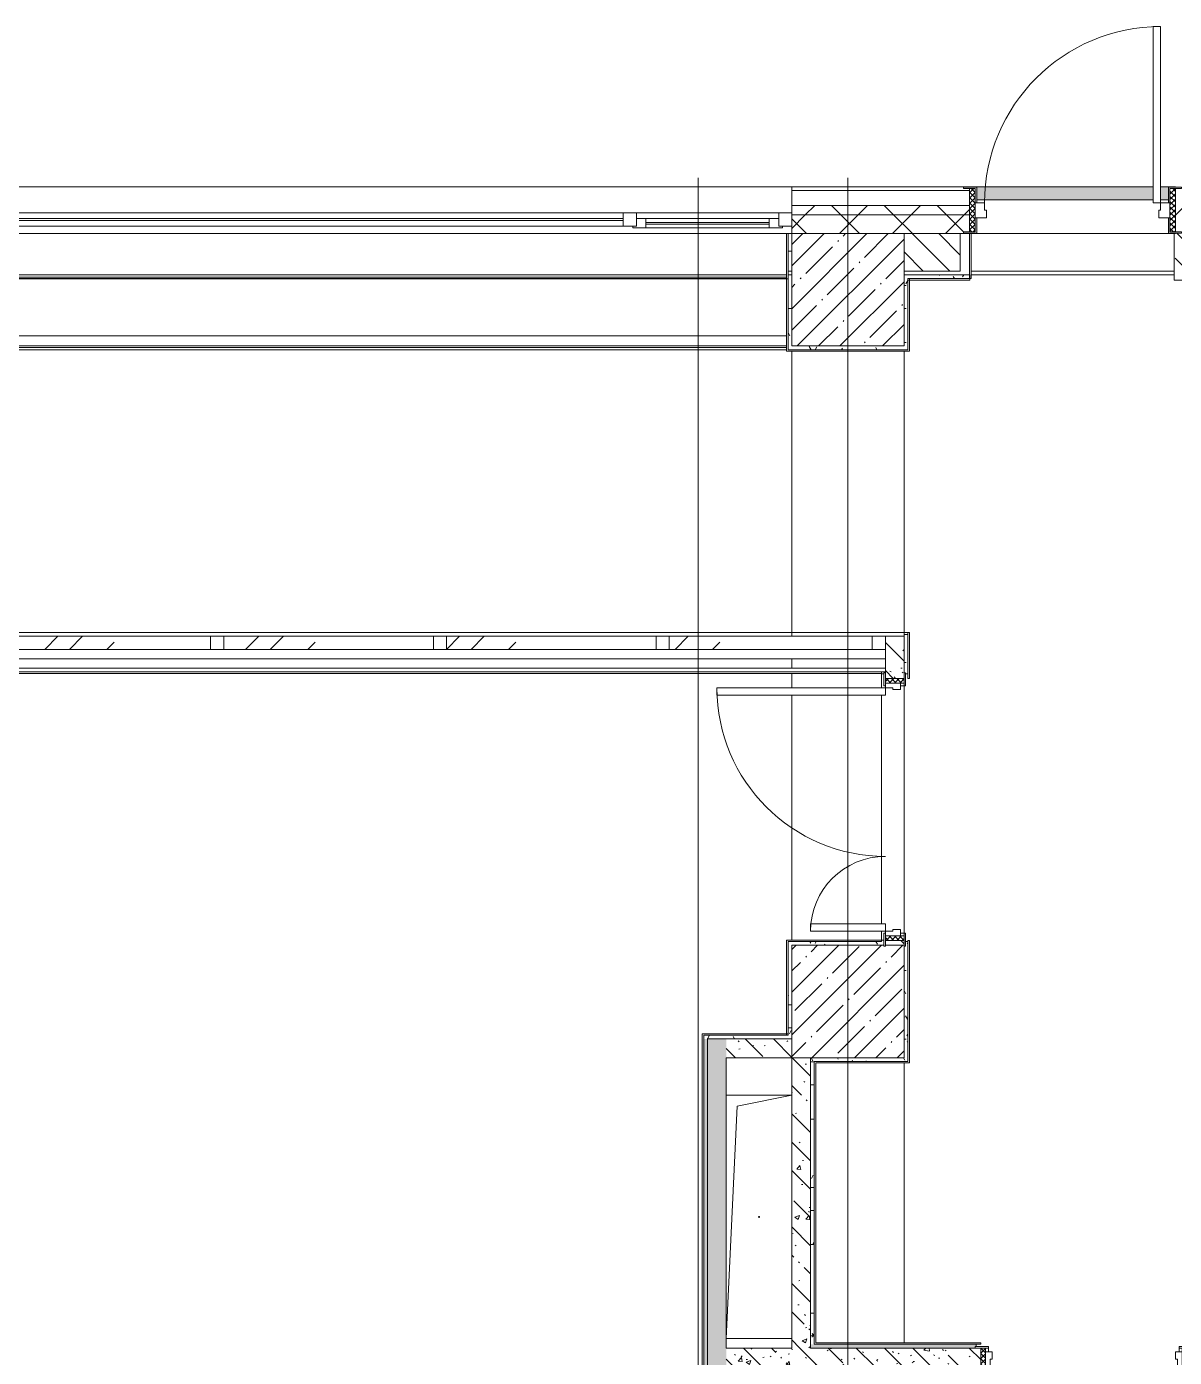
# Model space of a CAD drawing. Header units: millimetres. Extents: x -1113 to 415037, y -3642 to 354837.
# Drawn here: x 62137 to 68269, y 20964 to 28069 of the extents above; entities that cross this region are included whole.
import ezdxf

# ---------------------------------------------------------------- set-up
doc = ezdxf.new("R2010")
doc.units = ezdxf.units.MM
for name, color, linetype, lineweight, true_color in [('A-DOOR-1', 7, 'Continuous', 5, 0xc0c0c0), ('A-DOOR-FRAM-1', 7, 'Continuous', 5, 0xc0c0c0), ('A-WALL-1', 9, 'Continuous', 5, 0x808080), ('A-WALL-FNSH-1', 9, 'Continuous', 5, 0x808080)]:
    doc.layers.add(name, color=color, linetype=linetype, lineweight=lineweight, true_color=true_color)
for name, color, linetype, lineweight in [('A-DOOR-2', 7, 'Continuous', 5), ('A-DOOR-FRAM-2', 7, 'Continuous', 5), ('A-FLOR', 7, 'Continuous', 9), ('A-GENM', 7, 'Continuous', 9), ('A-GLAZ', 7, 'Continuous', 9), ('A-GLAZ-1', 7, 'Continuous', 5), ('A-GLAZ-CURT', 7, 'Continuous', 9), ('A-GLAZ-CURT-1', 7, 'Continuous', 5), ('A-GLAZ-CURT-2', 7, 'Continuous', 20), ('A-GLAZ-CWMG', 7, 'Continuous', 9), ('A-GLAZ-CWMG-1', 7, 'Continuous', 20), ('A-WALL', 7, 'Continuous', 5), ('I-WALL', 7, 'Continuous', 5), ('S-COLS', 7, 'Continuous', 9), ('S-COLS-1', 7, 'Continuous', 5), ('Оси', 7, 'Continuous', 9)]:
    doc.layers.add(name, color=color, linetype=linetype, lineweight=lineweight)
doc.layers.add('A-FLOR-PATT-1', color=7, linetype='Continuous', lineweight=9, true_color=0xeef6ff, transparency=0.5)
pattern_1 = [(45, (64.7, -136.06), (-114.04925, 114.04925), []), (45, (178.75, -136.06), (-114.04925, 114.04925), [201.612, -40.322, 6.706, -33.617])]
pattern_2 = [(135, (64.7, -136.06), (-150.8683, -150.8683), [213.36, -35.56, 7.112, -35.56]), (135, (64.7, 14.71), (-150.8683, -150.8683), []), (50, (64.7, -136.06), (255.05767, -22.3145), [26.67, -293.37]), (355, (64.7, -136.06), (-49.3404, 267.4791), [21.336, -234.696]), (100.451, (85.96, -137.92), (205.7195, 245.1636), [22.666, -249.326]), (46.184, (64.7, -64.94), (379.511, -58.86), [40.005, -440.055]), (96.636, (96.33, -69.85), (332.3634, 346.399), [33.999, -373.989]), (351.184, (64.7, -64.94), (332.3669, 346.3953), [32.004, -352.044]), (21, (100.26, -82.72), (212.2602, -143.1711), [26.67, -293.37]), (326, (100.26, -82.72), (86.5224, 257.8632), [21.336, -234.696]), (71.451, (117.95, -94.65), (298.78395, 114.6901), [22.666, -249.326]), (37.5, (64.7, -136.06), (4.32385, 118.37751), [6.706, -225.146, 6.706, -231.546, -235.585]), (37.5, (64.7, -136.06), (4.32385, 118.37751), [-470.103, 6.706, -228.879]), (7.5, (64.7, -136.06), (93.54758, 140.2533), [6.706, -129.134, 6.706, -219.812, -89.789]), (7.5, (64.7, -136.06), (93.54758, 140.2533), [-362.356, 6.706, -83.083]), (327.5, (-14.6, -136.06), (189.82734, -8.02019), [6.706, -82.194, 6.706, -270.662, -368.046]), (327.5, (-14.6, -136.06), (189.82734, -8.02019), [-366.268, 6.706, -361.34]), (317.5, (-50.16, -136.06), (207.38114, 35.59764), [6.706, -108.864, 6.706, -177.495, -261.366]), (317.5, (-50.16, -136.06), (207.38114, 35.59764), [-299.771, 6.706, -254.66])]
pattern_3 = [(45, (64.7, -136.06), (-141.42136, 141.42136), []), (135, (64.7, -136.06), (-141.42136, -141.42136), [])]
pattern_4 = [(0, (64.7, -136.06), (243.84, 60.96), [20.117, -162.763, 20.117, -162.763, -975.36]), (0, (64.7, -136.06), (243.84, 60.96), [-365.76, 20.117, -345.643, 20.117, -162.763, -426.72]), (0, (64.7, -136.06), (243.84, 60.96), [-914.4, 20.117, -101.803, 20.117, -284.683]), (120, (156.14, -105.58), (-174.71291, 180.691634), [20.117, -162.763, 20.117, -162.763, -975.36]), (120, (156.14, -105.58), (-174.71291, 180.691634), [-365.76, 20.117, -345.643, 20.117, -162.763, -426.72]), (120, (156.14, -105.58), (-174.71291, 180.691634), [-914.4, 20.117, -101.803, 20.117, -284.683]), (240, (186.62, 16.34), (-69.12709, -241.651634), [20.117, -162.763, 20.117, -162.763, -975.36]), (240, (186.62, 16.34), (-69.12709, -241.651634), [-365.76, 20.117, -345.643, 20.117, -162.763, -426.72]), (240, (186.62, 16.34), (-69.12709, -241.651634), [-914.4, 20.117, -101.803, 20.117, -284.683])]

# ---------------------------------------------------------------- blocks, each defined once
blk = doc.blocks.new('Системная панель - Стекло - 70мм-31693610-Объем проектирования 1 этажа')
at = {"layer": 'A-GLAZ-CURT-1'}
h = blk.add_hatch(dxfattribs=at)
h.set_pattern_fill('FP_50', color=256, style=0, pattern_type=2)
h.set_pattern_definition([(225, (66247.5, 24715), (565.685, -565.685), [400, -1200]), (225, (66647.5, 24915), (565.685, -565.685), [1200, -400]), (225, (65847.5, 25115), (565.685, -565.685), [400, -1200])])
h.paths.add_polyline_path([(357.5, 35), (-542.5, 35), (-542.5, -35), (542.5, -35), (542.5, 35), (505, 35)])
at = {"layer": 'A-GLAZ-CURT-2'}
for p, q in [((542.5, 35), (-542.5, 35)), ((-542.5, 35), (-542.5, -35)), ((542.5, -35), (542.5, 35)), ((-542.5, -35), (542.5, -35))]:
    blk.add_line(p, q, dxfattribs=at)
blk = doc.blocks.new('Системная панель - Стекло - 70мм-31693620-Объем проектирования 1 этажа')
at = {"layer": 'A-GLAZ-CURT-1'}
h = blk.add_hatch(dxfattribs=at)
h.set_pattern_fill('FP_77', color=256, style=0, pattern_type=2)
h.set_pattern_definition([(225, (63885, 24715), (565.685, -565.685), [400, -1200]), (225, (64285, 24915), (565.685, -565.685), [1200, -400]), (225, (63485, 25115), (565.685, -565.685), [400, -1200])])
h.paths.add_polyline_path([(-560, 35), (-560, -35), (560, -35), (560, 35)])
at = {"layer": 'A-GLAZ-CURT-2'}
for p, q in [((560, 35), (-560, 35)), ((-560, 35), (-560, -35)), ((560, -35), (560, 35)), ((-560, -35), (560, -35))]:
    blk.add_line(p, q, dxfattribs=at)
blk = doc.blocks.new('Прямоугольный импост - 50 x 70 мм-23766079-Объем проектирования 1 этажа')
at = {"layer": 'A-GLAZ-CWMG-1'}
for p, q in [((-35, 35), (35, 35)), ((-35, -35), (-35, 35)), ((35, 35), (35, -35)), ((35, -35), (-35, -35))]:
    blk.add_line(p, q, dxfattribs=at)
blk = doc.blocks.new('110_Дверь_СКБ_1Ст_Внутренняя1 - Д-11п 1100x2100h_кладовые _все__ коридор _между помещениями блока столовой__ моечные _все_ 2-32102277-Объем проектирования 1 этажа')
at = {"layer": 'A-DOOR-2'}
h = blk.add_hatch(dxfattribs=at)
h.set_pattern_fill('FP_44', color=256, style=0, pattern_type=2)
h.set_pattern_definition([(135, (1751.41, 114.685), (-14.14214, -14.14214), []), (225, (1751.41, 114.685), (14.14214, -14.14214), [])])
h.paths.add_polyline_path([(537.5, -50), (562.5, -50), (562.5, 50), (537.5, 50)])
at = {"layer": 'A-DOOR-FRAM-2'}
h = blk.add_hatch(dxfattribs=at)
h.set_pattern_fill('FP_45', color=256, style=0, pattern_type=2)
h.set_pattern_definition([(45, (-371.384, 114.685), (-14.1421, 14.1421), []), (135, (-371.384, 114.685), (-14.1421, -14.1421), [])])
h.paths.add_polyline_path([(-512.5, -50), (-512.5, 50), (-537.5, 50), (-537.5, -50)])
at = {"layer": 'A-DOOR-1'}
for p, q in [((-487.5, 1050), (-487.5, 50)), ((-447.5, 1050), (-487.5, 1050)), ((-447.5, 50), (-447.5, 1050)), ((-487.5, 50), (-447.5, 50))]:
    blk.add_line(p, q, dxfattribs=at)
blk.add_arc((-487.5, 50), 1000, 360, 90, dxfattribs=at)
at = {"layer": 'A-DOOR-FRAM-1'}
for p, q in [((-497.5, 58), (-567.5, 58)), ((-567.5, 58), (-567.5, 50)), ((-567.5, 50), (-497.5, 50)), ((-512.5, 50), (-537.5, 50)), ((-537.5, 50), (-537.5, -50)), ((-487.5, 50), (-512.5, 50)), ((-512.5, 50), (-512.5, -30)), ((-512.5, -50), (-512.5, 50)), ((-497.5, 50), (-512.5, 50)), ((-512.5, 50), (-512.5, 49)), ((-512.5, 49), (-497.5, 49)), ((-497.5, 50), (-497.5, 58)), ((-497.5, 49), (-497.5, 50)), ((-487.5, 10), (-487.5, 50)), ((-477.5, 10), (-487.5, 10)), ((-477.5, -30), (-477.5, 10)), ((512.5, 10), (502.5, 10)), ((502.5, 10), (502.5, -30)), ((512.5, 50), (512.5, 10)), ((537.5, 50), (512.5, 50)), ((592.5, 58), (522.5, 58)), ((522.5, 58), (522.5, 50)), ((537.5, 50), (522.5, 50)), ((522.5, 50), (522.5, 49)), ((522.5, 50), (592.5, 50)), ((522.5, 49), (537.5, 49)), ((537.5, -30), (537.5, 50)), ((562.5, 50), (537.5, 50)), ((537.5, 50), (537.5, -50)), ((537.5, 49), (537.5, 50)), ((562.5, -50), (562.5, 50)), ((592.5, 50), (592.5, 58)), ((-497.5, -50), (-567.5, -50)), ((-567.5, -50), (-567.5, -58)), ((-567.5, -58), (-497.5, -58)), ((-537.5, -50), (-512.5, -50)), ((-512.5, -30), (-477.5, -30)), ((-497.5, -30), (-512.5, -30)), ((-512.5, -30), (-512.5, -50)), ((-512.5, -50), (-497.5, -50)), ((-497.5, -50), (-497.5, -30)), ((-497.5, -58), (-497.5, -50)), ((502.5, -30), (537.5, -30)), ((537.5, -30), (522.5, -30)), ((522.5, -30), (522.5, -50)), ((522.5, -50), (537.5, -50)), ((592.5, -50), (522.5, -50)), ((522.5, -50), (522.5, -58)), ((522.5, -58), (592.5, -58)), ((537.5, -50), (537.5, -30)), ((537.5, -50), (562.5, -50)), ((592.5, -58), (592.5, -50))]:
    blk.add_line(p, q, dxfattribs=at)
blk = doc.blocks.new('Системная панель - Стекло - 70мм-V80-Объем проектирования 1 этажа')
at = {"layer": 'A-GLAZ-CURT-1'}
h = blk.add_hatch(dxfattribs=at)
h.set_pattern_fill('FP_97', color=256, style=0, pattern_type=2)
h.set_pattern_definition([(225, (65075, 24715), (565.685, -565.685), [400, -1200]), (225, (65475, 24915), (565.685, -565.685), [1200, -400]), (225, (64675, 25115), (565.685, -565.685), [400, -1200])])
h.paths.add_polyline_path([(560, 35), (-560, 35), (-560, -35), (560, -35), (560, 25)])
at = {"layer": 'A-GLAZ-CURT-2'}
for p, q in [((560, 35), (-560, 35)), ((-560, 35), (-560, -35)), ((560, -35), (560, 35)), ((-560, -35), (560, -35))]:
    blk.add_line(p, q, dxfattribs=at)
blk = doc.blocks.new('120_Окно_СКБ_3Ст - 120_Окно_СКБ_3Ст_5100-21641134-Объем проектирования 1 этажа')
at = {"layer": 'A-GLAZ'}
for p, q in [((-2550, -75), (-2550, -5)), ((-2550, -5), (-2480, -5)), ((-2480, -5), (-2480, -75)), ((-1720, -35), (-2480, -35)), ((-2480, -35), (-2480, -75)), ((-2430, -85), (-2430, -35)), ((-1770, -85), (-1770, -35)), ((-1720, -75), (-1720, -5)), ((-1720, -5), (-1650, -5)), ((-1720, -75), (-1720, -35)), ((-1650, -5), (-1650, -75)), ((1650, -75), (1650, -5)), ((1650, -5), (1720, -5)), ((1720, -5), (1720, -75)), ((2480, -35), (1720, -35)), ((1720, -35), (1720, -75)), ((1770, -85), (1770, -35)), ((2430, -85), (2430, -35)), ((2480, -75), (2480, -5)), ((2480, -5), (2550, -5)), ((2480, -75), (2480, -35)), ((2550, -5), (2550, -75)), ((-2480, -75), (-2550, -75)), ((-2480, -75), (-2500, -75)), ((-2500, -75), (-2500, -85)), ((-2500, -85), (-1700, -85)), ((-1700, -85), (-2500, -85)), ((-1650, -75), (-1720, -75)), ((-1700, -75), (-1720, -75)), ((-1700, -85), (-1700, -75)), ((1720, -75), (1650, -75)), ((1720, -75), (1700, -75)), ((1700, -75), (1700, -85)), ((1700, -85), (2500, -85)), ((2500, -85), (1700, -85)), ((2550, -75), (2480, -75)), ((2500, -75), (2480, -75)), ((2500, -85), (2500, -75))]:
    blk.add_line(p, q, dxfattribs=at)
at = {"layer": 'A-GLAZ-1'}
for p, q in [((2550, -5), (-2550, -5)), ((-2430, -55), (-1770, -55)), ((-1770, -65), (-2430, -65)), ((1650, -35), (-1650, -35)), ((1650, -45), (-1650, -45)), ((1770, -55), (2430, -55)), ((2430, -65), (1770, -65)), ((-2550, -75), (-2500, -75)), ((-1700, -75), (1700, -75)), ((2500, -75), (2550, -75))]:
    blk.add_line(p, q, dxfattribs=at)
blk = doc.blocks.new('110_Дверь_СКБ_1Ст_Наружная - ДН-2д_л__ Дверь из подвала ЛК _900 мм в свету_ 3300-22851703-Объем проектирования 1 этажа')
at = {"layer": 'A-DOOR-2'}
h = blk.add_hatch(dxfattribs=at)
h.set_pattern_fill('FP_162', color=256, style=0, pattern_type=2)
h.set_pattern_definition([(135, (1756.41, 199.685), (-14.14214, -14.14214), []), (225, (1756.41, 199.685), (14.14214, -14.14214), [])])
h.paths.add_polyline_path([(569.5, -105), (569.5, 125), (539.5, 125), (539.5, -105), (565.5, -105)])
at = {"layer": 'A-DOOR-FRAM-2'}
h = blk.add_hatch(dxfattribs=at)
h.set_pattern_fill('FP_163', color=256, style=0, pattern_type=2)
h.set_pattern_definition([(45, (-366.384, 199.685), (-14.1421, 14.1421), []), (135, (-366.384, 199.685), (-14.1421, -14.1421), [])])
h.paths.add_polyline_path([(-529.5, -105), (-500.5, -105), (-500.5, 125), (-530.5, 125), (-530.5, -105)])
at = {"layer": 'A-DOOR-1'}
for p, q in [((489.5, 990), (449.5, 990)), ((449.5, 990), (449.5, 50)), ((489.5, 50), (489.5, 990)), ((-492.5, 133), (-562.5, 133)), ((-562.5, 133), (-562.5, 125)), ((-562.5, 125), (-500.5, 125)), ((-500.5, 125), (-500.5, 50)), ((-492.5, 50), (-492.5, 133)), ((601.5, 133), (531.5, 133)), ((531.5, 133), (531.5, 50)), ((539.5, 50), (539.5, 125)), ((539.5, 125), (601.5, 125)), ((601.5, 125), (601.5, 133)), ((-500.5, 50), (-492.5, 50)), ((449.5, 50), (489.5, 50)), ((531.5, 50), (539.5, 50)), ((-492.5, -30), (-500.5, -30)), ((-500.5, -30), (-500.5, -105)), ((-492.5, -113), (-492.5, -30)), ((539.5, -30), (531.5, -30)), ((531.5, -30), (531.5, -113)), ((539.5, -105), (539.5, -30)), ((-562.5, -105), (-562.5, -113)), ((-500.5, -105), (-562.5, -105)), ((-562.5, -113), (-492.5, -113)), ((531.5, -113), (601.5, -113)), ((601.5, -105), (539.5, -105)), ((601.5, -113), (601.5, -105))]:
    blk.add_line(p, q, dxfattribs=at)
blk.add_arc((489.5, 50), 940, 90, 180, dxfattribs=at)
at = {"layer": 'A-DOOR-FRAM-1'}
for p, q in [((-500.5, 125), (-530.5, 125)), ((-530.5, 125), (-530.5, -105)), ((-500.5, -105), (-500.5, 125)), ((569.5, 125), (539.5, 125)), ((539.5, 125), (539.5, -105)), ((569.5, -105), (569.5, 125)), ((-450.5, 50), (-500.5, 50)), ((-500.5, 50), (-500.5, -30)), ((-450.5, 10), (-450.5, 50)), ((-440.5, 10), (-450.5, 10)), ((-440.5, -30), (-440.5, 10)), ((489.5, 10), (479.5, 10)), ((479.5, 10), (479.5, -30)), ((489.5, 50), (489.5, 10)), ((539.5, 50), (489.5, 50)), ((539.5, -30), (539.5, 50)), ((-500.5, -30), (-440.5, -30)), ((479.5, -30), (539.5, -30)), ((-530.5, -105), (-500.5, -105)), ((539.5, -105), (569.5, -105))]:
    blk.add_line(p, q, dxfattribs=at)
blk = doc.blocks.new('110_Дверь_СКБ_2Ст - Д-10а_ СОШ_Дв_1450x2100h_Горячий цех-V178-Объем проектирования 1 этажа')
at = {"layer": 'A-DOOR-2'}
h = blk.add_hatch(dxfattribs=at)
h.set_pattern_fill('FP_56', color=256, style=0, pattern_type=2)
h.set_pattern_definition([(135, (1601.41, 114.685), (-14.14214, -14.14214), []), (225, (1601.41, 114.685), (14.14214, -14.14214), [])])
h.paths.add_polyline_path([(687.5, -50), (712.5, -50), (712.5, 50), (687.5, 50), (687.5, -16.8)])
at = {"layer": 'A-DOOR-FRAM-2'}
h = blk.add_hatch(dxfattribs=at)
h.set_pattern_fill('FP_57', color=256, style=0, pattern_type=2)
h.set_pattern_definition([(45, (-521.384, 114.685), (-14.1421, 14.1421), []), (135, (-521.384, 114.685), (-14.1421, -14.1421), [])])
h.paths.add_polyline_path([(-687.5, 0), (-687.5, -50), (-662.5, -50), (-662.5, 50), (-687.5, 50)])
at = {"layer": 'A-DOOR-1'}
for p, q in [((662.5, 950), (622.5, 950)), ((622.5, 950), (622.5, 50)), ((662.5, 50), (662.5, 950)), ((-637.5, 450), (-637.5, 50)), ((-597.5, 450), (-637.5, 450)), ((-597.5, 50), (-597.5, 450)), ((-637.5, 50), (-597.5, 50)), ((622.5, 50), (662.5, 50))]:
    blk.add_line(p, q, dxfattribs=at)
for centre, radius, start, end in [((662.5, 50), 900, 90, 180), ((-637.5, 50), 400, 0, 90)]:
    blk.add_arc(centre, radius, start, end, dxfattribs=at)
at = {"layer": 'A-DOOR-FRAM-1'}
for p, q in [((-647.5, 58), (-717.5, 58)), ((-717.5, 58), (-717.5, 50)), ((-717.5, 50), (-647.5, 50)), ((-662.5, 50), (-687.5, 50)), ((-687.5, 50), (-687.5, -50)), ((-637.5, 50), (-662.5, 50)), ((-662.5, 50), (-662.5, -30)), ((-662.5, -50), (-662.5, 50)), ((-647.5, 50), (-647.5, 58)), ((-637.5, 10), (-637.5, 50)), ((-627.5, 10), (-637.5, 10)), ((-627.5, -30), (-627.5, 10)), ((662.5, 10), (652.5, 10)), ((652.5, 10), (652.5, -30)), ((662.5, 50), (662.5, 10)), ((687.5, 50), (662.5, 50)), ((742.5, 58), (672.5, 58)), ((672.5, 58), (672.5, 50)), ((672.5, 50), (742.5, 50)), ((687.5, -30), (687.5, 50)), ((712.5, 50), (687.5, 50)), ((687.5, 50), (687.5, -50)), ((712.5, -50), (712.5, 50)), ((742.5, 50), (742.5, 58)), ((-647.5, -50), (-717.5, -50)), ((-717.5, -50), (-717.5, -58)), ((-717.5, -58), (-647.5, -58)), ((-687.5, -50), (-662.5, -50)), ((-662.5, -30), (-627.5, -30)), ((-647.5, -30), (-662.5, -30)), ((-662.5, -30), (-662.5, -50)), ((-662.5, -50), (-647.5, -50)), ((-647.5, -50), (-647.5, -30)), ((-647.5, -58), (-647.5, -50)), ((652.5, -30), (687.5, -30)), ((687.5, -30), (672.5, -30)), ((672.5, -30), (672.5, -50)), ((672.5, -50), (687.5, -50)), ((742.5, -50), (672.5, -50)), ((672.5, -50), (672.5, -58)), ((672.5, -58), (742.5, -58)), ((687.5, -50), (687.5, -30)), ((687.5, -50), (712.5, -50)), ((742.5, -58), (742.5, -50))]:
    blk.add_line(p, q, dxfattribs=at)
blk = doc.blocks.new('Прямоугольный импост - 50 x 70 мм-23766160-Объем проектирования 1 этажа')
at = {"layer": 'A-GLAZ-CWMG-1'}
for p, q in [((0, 35), (-70, 35)), ((-70, 35), (-70, -35)), ((0, -35), (0, 35)), ((-70, -35), (0, -35))]:
    blk.add_line(p, q, dxfattribs=at)
blk = doc.blocks.new('Системная панель - Стекло - 70мм-V195-Объем проектирования 1 этажа')
at = {"layer": 'A-GLAZ-CURT-1'}
h = blk.add_hatch(dxfattribs=at)
h.set_pattern_fill('FP_184', color=256, style=0, pattern_type=2)
h.set_pattern_definition([(225, (62695, 24715), (565.685, -565.685), [400, -1200]), (225, (63095, 24915), (565.685, -565.685), [1200, -400]), (225, (62295, 25115), (565.685, -565.685), [400, -1200])])
h.paths.add_polyline_path([(-560, 35), (-560, -35), (560, -35), (560, 35)])
at = {"layer": 'A-GLAZ-CURT-2'}
for p, q in [((560, 35), (-560, 35)), ((-560, 35), (-560, -35)), ((560, -35), (560, 35)), ((-560, -35), (560, -35))]:
    blk.add_line(p, q, dxfattribs=at)
blk = doc.blocks.new('GM_Отверстие прямоугольное _в плите_ - Отверстие-23880434-Объем проектирования 1 этажа')
at = {"layer": 'A-GENM'}
for p, q in [((-175, 650), (175, 650)), ((175, 650), (-175, 650)), ((-116.7, 591.7), (175, 650)), ((-175, -650), (-116.7, 591.7)), ((175, -650), (-175, -650)), ((-175, -650), (175, -650))]:
    blk.add_line(p, q, dxfattribs=at)
for start, end in [(360, 180), (180, 360)]:
    blk.add_arc((0, 0), 2.5, start, end, dxfattribs=at)
blk = doc.blocks.new('Зашивка приборов отопления10 - Зашивка приборов отопления-33278020-Объем проектирования 1 этажа')
at = {"layer": 'A-WALL'}
for p, q in [((51870, 26880), (51850, 26880)), ((56922, 26880), (51878, 26880)), ((51578, 26555), (56922, 26555)), ((56922, 26555), (51578, 26555)), ((51578, 26480), (56922, 26480))]:
    blk.add_line(p, q, dxfattribs=at)

msp = doc.modelspace()

# ---------------------------------------------------------------- hatches: boundary and pattern name
at = {"layer": 'A-FLOR-PATT-1'}
h = msp.add_hatch(color=256, dxfattribs=at)
h.paths.add_polyline_path([(68236.7, 27143.9), (68236.7, 27211.9), (68194.7, 27211.9), (68194.7, 27143.9)])
h.paths.add_polyline_path([(67823, 27143.9), (68154.7, 27145.2), (68154.7, 27213.9), (67212.7, 27211.9), (67212.7, 27143.9)])
at = {"layer": 'A-WALL'}
h = msp.add_hatch(dxfattribs=at)
h.set_pattern_fill('FP_24', color=256, style=0, pattern_type=2)
h.set_pattern_definition(pattern_3)
h.paths.add_polyline_path([(84814.7, 27063.9), (85034.7, 27063.9), (85034.7, 27113.9), (80414.7, 27113.9), (80414.7, 27063.9), (84813, 27063.9)])
h.paths.add_polyline_path([(77314.7, 27063.9), (77314.7, 27113.9), (76414.7, 27113.9), (76414.7, 27063.9), (77106.8, 27063.9)])
h.paths.add_polyline_path([(74314.7, 27063.9), (74314.7, 27113.9), (72974.7, 27113.9), (72974.7, 27063.9), (74012.2, 27063.9)])
h.paths.add_polyline_path([(68274.7, 27063.9), (70874.7, 27063.9), (70874.7, 27113.9), (68274.7, 27113.9)])
h.paths.add_polyline_path([(66791.5, 27063.9), (67174.7, 27063.9), (67174.7, 27113.9), (66224.7, 27113.9), (66224.7, 27063.9)])
h.paths.add_polyline_path([(60069.7, 27063.9), (61124.7, 27063.9), (61124.7, 27113.9), (60069.7, 27113.9), (60069.7, 27073.9)])
h.paths.add_polyline_path([(57507.7, 27063.9), (57769.7, 27063.9), (57769.7, 27113.9), (56924.7, 27113.9), (56924.7, 27063.9)])
h.paths.add_polyline_path([(54824.7, 27063.9), (54824.7, 27113.9), (53924.7, 27113.9), (53924.7, 27063.9), (54413.1, 27063.9)])
h.paths.add_polyline_path([(50924.7, 27063.9), (51824.7, 27063.9), (51824.7, 27113.9), (50924.7, 27113.9), (50924.7, 27073.9)])
h.paths.add_polyline_path([(47724.7, 27063.9), (48824.7, 27063.9), (48824.7, 27113.9), (47724.7, 27113.9), (47724.7, 27073.9)])
h.paths.add_polyline_path([(43066.2, 27063.9), (44624.7, 27063.9), (44624.7, 27113.9), (42224.7, 27113.9), (42224.7, 27063.9), (42844.7, 27063.9)])
h = msp.add_hatch(dxfattribs=at)
h.set_pattern_fill('FP_24', color=256, style=0, pattern_type=2)
h.set_pattern_definition(pattern_3)
h.paths.add_polyline_path([(73604.7, 26963.9), (74314.7, 26963.9), (74314.7, 27063.9), (72974.7, 27063.9), (72974.7, 26963.9), (72980.6, 26963.9)])
h.paths.add_polyline_path([(42844.7, 26963.9), (44624.7, 26963.9), (44624.7, 27063.9), (42224.7, 27063.9), (42224.7, 26963.9), (42824.7, 26963.9)])
h.paths.add_polyline_path([(84327.5, 26963.9), (85034.7, 26963.9), (85034.7, 27063.9), (80414.7, 27063.9), (80414.7, 26963.9), (84164.7, 26963.9)])
h.paths.add_polyline_path([(47724.7, 26963.9), (48824.7, 26963.9), (48824.7, 27063.9), (47724.7, 27063.9), (47724.7, 27003.6)])
h.paths.add_polyline_path([(50924.7, 26963.9), (51824.7, 26963.9), (51824.7, 27063.9), (50924.7, 27063.9), (50924.7, 27003.9)])
h.paths.add_polyline_path([(53924.7, 26963.9), (54824.7, 26963.9), (54824.7, 27063.9), (53924.7, 27063.9), (53924.7, 27003.9)])
h.paths.add_polyline_path([(57414.7, 26963.9), (57769.7, 26963.9), (57769.7, 27063.9), (56924.7, 27063.9), (56924.7, 26963.9)])
h.paths.add_polyline_path([(77106.8, 26963.9), (77314.7, 26963.9), (77314.7, 27063.9), (76414.7, 27063.9), (76414.7, 26963.9), (76814.7, 26963.9)])
h.paths.add_polyline_path([(60069.7, 26963.9), (61124.7, 26963.9), (61124.7, 27063.9), (60069.7, 27063.9), (60069.7, 27003.9)])
h.paths.add_polyline_path([(67124.7, 26963.9), (67142.7, 26965.9), (67142.7, 26973.9), (67174.7, 26973.9), (67174.7, 27063.9), (66224.7, 27063.9), (66224.7, 26963.9), (66824.7, 26963.9)])
h.paths.add_polyline_path([(70374.7, 26963.9), (70874.7, 26963.9), (70874.7, 27063.9), (68274.7, 27063.9), (68274.7, 26973.9), (68306.7, 26973.9), (68306.7, 26965.9), (70041.4, 26963.9)])
h = msp.add_hatch(dxfattribs=at)
h.set_pattern_fill('FP_2', color=256, style=0, pattern_type=2)
h.set_pattern_definition([(135, (64.7, -136.06), (-70.71068, -70.71068), [])])
h.paths.add_polyline_path([(42824.7, 26763.9), (44624.7, 26763.9), (44624.7, 26963.9), (42824.7, 26963.9), (42824.7, 26886.2)])
h.paths.add_polyline_path([(56924.7, 26763.9), (57769.7, 26763.9), (57769.7, 26963.9), (56924.7, 26963.9), (56924.7, 26886.2)])
h.paths.add_polyline_path([(80714.7, 26763.9), (80714.7, 26963.9), (80414.7, 26963.9), (80414.7, 26763.9)])
h.paths.add_polyline_path([(54224.7, 26763.9), (54224.7, 26963.9), (53924.7, 26963.9), (53924.7, 26763.9)])
h.paths.add_polyline_path([(76814.7, 26763.9), (76814.7, 26963.9), (76414.7, 26963.9), (76414.7, 26763.9), (76591, 26763.9)])
h.paths.add_polyline_path([(60069.7, 26763.9), (60224.7, 26763.9), (60224.7, 26963.9), (60069.7, 26963.9), (60069.7, 26800.4)])
h.paths.add_polyline_path([(60824.7, 26763.9), (61124.7, 26763.9), (61124.7, 26963.9), (60824.7, 26963.9), (60824.7, 26817.8)])
h.paths.add_polyline_path([(74314.7, 26763.9), (74314.7, 26963.9), (74104.7, 26963.9), (74104.7, 26763.9)])
h.paths.add_polyline_path([(47724.7, 26763.9), (48224.7, 26763.9), (48223.9, 26963.9), (47724.7, 26963.9), (47724.7, 26886.2)])
h.paths.add_polyline_path([(51464.7, 26763.9), (51824.7, 26763.9), (51824.7, 26963.9), (50924.7, 26963.9), (50924.7, 26763.9), (51406.5, 26763.9)])
h.paths.add_polyline_path([(73604.7, 26763.9), (73604.7, 26963.9), (72974.7, 26963.9), (72974.7, 26763.9), (73496.4, 26763.9)])
h.paths.add_polyline_path([(66848.7, 26763.9), (67124.7, 26763.9), (67124.7, 26963.9), (66824.7, 26963.9), (66824.7, 26763.9)])
h.paths.add_polyline_path([(70374.7, 26763.9), (70374.7, 26963.9), (68274.7, 26963.9), (68270.7, 26763.9), (69886.1, 26763.9)])
at = {"layer": 'I-WALL'}
h = msp.add_hatch(dxfattribs=at)
h.set_pattern_fill('FP_191', color=256, style=0, pattern_type=2)
h.set_pattern_definition(pattern_4)
h.paths.add_polyline_path([(66204.7, 26763.9), (66224.7, 26763.9), (66224.7, 26963.9), (66204.7, 26963.9), (66204.7, 26941.6)])
h = msp.add_hatch(dxfattribs=at)
h.set_pattern_fill('FP_191', color=256, style=0, pattern_type=2)
h.set_pattern_definition(pattern_4)
h.paths.add_polyline_path([(60852.7, 26723.9), (61124.7, 26723.9), (61124.7, 26743.9), (60844.7, 26743.9), (60844.7, 26723.9)])
h.paths.add_polyline_path([(66204.7, 26723.9), (66224.7, 26723.9), (66224.7, 26743.9), (66204.7, 26743.9), (66204.7, 26730.9)])
h = msp.add_hatch(dxfattribs=at)
h.set_pattern_fill('FP_191', color=256, style=0, pattern_type=2)
h.set_pattern_definition(pattern_4)
h.paths.add_polyline_path([(66204.7, 26343.9), (66224.7, 26343.9), (66224.7, 26723.9), (66204.7, 26722.9), (66204.7, 26356.2)])
h = msp.add_hatch(dxfattribs=at)
h.set_pattern_fill('FP_191', color=256, style=0, pattern_type=2)
h.set_pattern_definition(pattern_4)
h.paths.add_polyline_path([(66844.7, 26363.9), (66844.7, 26743.9), (66824.7, 26743.9), (66824.7, 26363.9)])
h = msp.add_hatch(dxfattribs=at)
h.set_pattern_fill('FP_191', color=256, style=0, pattern_type=2)
h.set_pattern_definition(pattern_4)
h.paths.add_polyline_path([(67174.7, 26723.9), (67174.2, 26743.9), (66844.7, 26743.9), (66845.2, 26723.9), (67173.7, 26723.9)])
h.paths.add_polyline_path([(68354.7, 26723.9), (68374.7, 26723.9), (68374.7, 26743.9), (68274.7, 26743.9), (68275.4, 26723.9), (68350.7, 26723.9)])
h = msp.add_hatch(dxfattribs=at)
h.set_pattern_fill('FP_191', color=256, style=0, pattern_type=2)
h.set_pattern_definition(pattern_4)
h.paths.add_polyline_path([(66824.7, 26343.9), (66844.7, 26343.9), (66844.7, 26363.9), (66224.7, 26363.9), (66224.7, 26343.9), (66228.5, 26343.9)])
h = msp.add_hatch(dxfattribs=at)
h.set_pattern_fill('FP_41', color=256, style=0, pattern_type=2)
h.set_pattern_definition(pattern_2)
h.paths.add_polyline_path([(66824.7, 23163.9), (66824.7, 23188.9), (66724.7, 23187.9), (66724.7, 23163.9), (66791.5, 23163.9)])
h.paths.add_polyline_path([(66724.7, 24588.9), (66824.7, 24588.9), (66824.2, 24813.9), (66724.7, 24813.9), (66724.7, 24613.9)])
h = msp.add_hatch(dxfattribs=at)
h.set_pattern_fill('FP_191', color=256, style=0, pattern_type=2)
h.set_pattern_definition(pattern_4)
h.paths.add_polyline_path([(66844.7, 22563.9), (66844.7, 23183.9), (66832.7, 23183.9), (66832.7, 23158.9), (66824.7, 23158.9), (66824.7, 22563.9), (66832.7, 22563.9)])
h.paths.add_polyline_path([(66832.7, 24613.9), (66844.7, 24613.9), (66844.7, 24823.9), (66824.7, 24823.9), (66824.7, 24618.9), (66832.7, 24618.9)])
h = msp.add_hatch(dxfattribs=at)
h.set_pattern_fill('FP_191', color=256, style=0, pattern_type=2)
h.set_pattern_definition(pattern_4)
h.paths.add_polyline_path([(66704.7, 23163.9), (66704.7, 23183.9), (66204.7, 23183.9), (66204.7, 23163.9), (66224.7, 23163.9)])
h = msp.add_hatch(dxfattribs=at)
h.set_pattern_fill('FP_191', color=256, style=0, pattern_type=2)
h.set_pattern_definition(pattern_4)
h.paths.add_polyline_path([(66204.7, 22663.9), (66224.7, 22663.9), (66224.7, 23163.9), (66204.7, 23163.1), (66204.7, 22683.9)])
h = msp.add_hatch(dxfattribs=at)
h.set_pattern_fill('FP_191', color=256, style=0, pattern_type=2)
h.set_pattern_definition(pattern_4)
h.paths.add_polyline_path([(65774.7, 22663.9), (66204.7, 22663.9), (66204.7, 22683.9), (65754.7, 22683.9), (65754.7, 22663.9), (65759.9, 22663.9)])
h = msp.add_hatch(dxfattribs=at)
h.set_pattern_fill('FP_191', color=256, style=0, pattern_type=2)
h.set_pattern_definition(pattern_4)
h.paths.add_polyline_path([(65774.7, 15393.9), (65774.7, 15533.9), (65754.7, 15533.9), (65754.7, 15393.9), (65759.9, 15393.9)])
h.paths.add_polyline_path([(65774.7, 16393.9), (65774.7, 22663.9), (65754.7, 22663.9), (65754.7, 16393.9), (65759.9, 16393.9)])
h = msp.add_hatch(dxfattribs=at)
h.set_pattern_fill('FP_41', color=256, style=0, pattern_type=2)
h.set_pattern_definition(pattern_2)
h.paths.add_polyline_path([(65774.7, 15413.9), (65874.7, 15413.9), (65874.7, 15613.9), (65774.7, 15613.9), (65774.7, 15513.9)])
h.paths.add_polyline_path([(65774.7, 16313.9), (65874.7, 16313.9), (65874.7, 22663.9), (65774.7, 22663.9), (65774.7, 16393.9)])
h = msp.add_hatch(dxfattribs=at)
h.set_pattern_fill('FP_41', color=256, style=0, pattern_type=2)
h.set_pattern_definition(pattern_2)
h.paths.add_polyline_path([(66224.7, 22563.9), (66224.7, 22663.9), (65874.7, 22663.9), (65874.7, 22563.9)])
h = msp.add_hatch(dxfattribs=at)
h.set_pattern_fill('FP_41', color=256, style=0, pattern_type=2)
h.set_pattern_definition(pattern_2)
h.paths.add_polyline_path([(66324.7, 21013.9), (66324.7, 22563.9), (66224.7, 22563.9), (66224.7, 21013.9)])
h = msp.add_hatch(dxfattribs=at)
h.set_pattern_fill('FP_191', color=256, style=0, pattern_type=2)
h.set_pattern_definition(pattern_4)
h.paths.add_polyline_path([(66324.7, 21033.9), (66344.7, 21033.9), (66344.7, 22563.9), (66324.7, 22563.9), (66324.7, 21056.3)])
h = msp.add_hatch(dxfattribs=at)
h.set_pattern_fill('FP_191', color=256, style=0, pattern_type=2)
h.set_pattern_definition(pattern_4)
h.paths.add_polyline_path([(66828, 22543.9), (66844.7, 22543.9), (66844.7, 22563.9), (66344.7, 22563.9), (66344.7, 22543.9), (66824.7, 22543.9)])
h = msp.add_hatch(dxfattribs=at)
h.set_pattern_fill('FP_191', color=256, style=0, pattern_type=2)
h.set_pattern_definition(pattern_4)
h.paths.add_polyline_path([(78644.5, 21013.9), (78744.5, 21013.9), (78744.5, 21033.9), (78444.5, 21033.9), (78444.5, 21021.9), (78474.5, 21021.9), (78474.5, 21013.9), (78624.5, 21013.9)])
h.paths.add_polyline_path([(76333.1, 21013.9), (77314.5, 21013.9), (77314.5, 21021.9), (77344.5, 21021.9), (77344.5, 21033.9), (76234.5, 21033.9), (76234.5, 21021.9), (76239.5, 21021.9), (76239.5, 21013.9)])
h.paths.add_polyline_path([(71949.1, 21013.9), (74779.5, 21013.9), (74779.5, 21021.9), (74784.5, 21021.9), (74784.5, 21033.9), (70274.7, 21033.9), (70274.7, 21021.9), (70279.7, 21021.9), (70279.7, 21013.9), (71633.6, 21013.9)])
h.paths.add_polyline_path([(68499.7, 21013.9), (69119.7, 21013.9), (69119.7, 21021.9), (69124.7, 21021.9), (69124.7, 21033.9), (68359.7, 21033.9), (68359.7, 21021.9), (68364.7, 21021.9), (68364.7, 21013.9), (68479.7, 21013.9)])
h.paths.add_polyline_path([(67025.6, 21013.9), (67204.7, 21014.1), (67204.7, 21021.9), (67209.7, 21021.9), (67209.7, 21033.9), (66324.7, 21033.9), (66324.7, 21013.9), (66844.7, 21013.9)])
h = msp.add_hatch(dxfattribs=at)
h.set_pattern_fill('FP_41', color=256, style=0, pattern_type=2)
h.set_pattern_definition(pattern_2)
h.paths.add_polyline_path([(66844.7, 20913.9), (67234.7, 20913.9), (67234.7, 21013.9), (65874.7, 21013.9), (65874.7, 20913.9), (66824.7, 20913.9)])
at = {"layer": 'S-COLS-1'}
h = msp.add_hatch(dxfattribs=at)
h.set_pattern_fill('FP_1', color=256, style=0, pattern_type=2)
h.set_pattern_definition(pattern_1)
h.paths.add_polyline_path([(66824.7, 26363.9), (66824.7, 26963.9), (66224.7, 26963.9), (66224.7, 26363.9), (66791.5, 26363.9)])
h = msp.add_hatch(dxfattribs=at)
h.set_pattern_fill('FP_1', color=256, style=0, pattern_type=2)
h.set_pattern_definition(pattern_1)
h.paths.add_polyline_path([(66824.7, 22563.9), (66824.7, 23163.9), (66724.7, 23163.9), (66724.7, 23158.9), (66716.7, 23158.9), (66716.7, 23163.9), (66224.7, 23163.9), (66224.7, 22563.9), (66791.5, 22563.9)])

# ---------------------------------------------------------------- linework, layer by layer
at = {"layer": 'A-FLOR'}
for p, q in [((67175.7, 27213.9), (68154.7, 27213.9)), ((68194.7, 27213.9), (68274.7, 27213.9)), ((67182.7, 26763.9), (68266.7, 26763.9)), ((66224.7, 24813.9), (66224.7, 26336.2)), ((66824.7, 26335.9), (66824.7, 24823.9)), ((66844.7, 24833.9), (58194.7, 24833.9)), ((66224.7, 24643.9), (66224.7, 24693.9)), ((66224.7, 24538.9), (66224.7, 24615.9)), ((66704.7, 24538.9), (66704.7, 24613.9)), ((66704.7, 24613.9), (66716.7, 24613.9)), ((66832.7, 24613.9), (66844.7, 24613.9)), ((66824.7, 24548.9), (66824.7, 23228.9)), ((66224.7, 23191.9), (66224.7, 24498.9)), ((66704.7, 23278.9), (66704.7, 24498.9)), ((66704.7, 23191.9), (66704.7, 23238.9)), ((66824.7, 22535.9), (66824.7, 21041.9)), ((67209.7, 21021.9), (67209.7, 21033.9))]:
    msp.add_line(p, q, dxfattribs=at)
at = {"layer": 'A-WALL'}
for p, q in [((61124.7, 27213.9), (66224.7, 27213.9)), ((67174.7, 27193.9), (66224.7, 27193.9)), ((67212.7, 27143.9), (68154.7, 27143.9)), ((68194.7, 27143.9), (68236.7, 27143.9)), ((67174.7, 27113.9), (66224.7, 27113.9)), ((67174.7, 27063.9), (66224.7, 27063.9)), ((66196.7, 26963.9), (61152.7, 26963.9)), ((67124.7, 26963.9), (66824.7, 26963.9)), ((66824.7, 26963.9), (66824.7, 26763.9)), ((68266.7, 26963.9), (67182.7, 26963.9)), ((66204.7, 26343.9), (66204.7, 26722.9)), ((66844.7, 26723.9), (66852.7, 26723.9)), ((66844.7, 26723.9), (66844.7, 26363.9)), ((66704.7, 24613.9), (66704.7, 24623.9)), ((66204.7, 22683.9), (66204.7, 23163.9)), ((66704.7, 23183.9), (66704.7, 23191.9)), ((66724.7, 23163.9), (66824.7, 23163.9)), ((66196.7, 22683.9), (66204.7, 22683.9)), ((66344.7, 22543.9), (66344.7, 21033.9)), ((66844.7, 22543.9), (66344.7, 22543.9)), ((67209.7, 21033.9), (66344.7, 21033.9))]:
    msp.add_line(p, q, dxfattribs=at)
at = {"layer": 'A-WALL-1'}
for p, q in [((66224.7, 27193.9), (66224.7, 26763.9)), ((66204.7, 26963.9), (67174.7, 26963.9)), ((67124.7, 26763.9), (67124.7, 26963.9)), ((66204.7, 26763.9), (66224.7, 26763.9)), ((66224.7, 26743.9), (66204.7, 26743.9)), ((66224.7, 26363.9), (66224.7, 26743.9)), ((66824.7, 26763.9), (67124.7, 26763.9)), ((66824.7, 26743.9), (66824.7, 26363.9)), ((67175.7, 26743.9), (66824.7, 26743.9)), ((67175.7, 26723.9), (67175.7, 26743.9)), ((66824.7, 26363.9), (66224.7, 26363.9)), ((66204.7, 26343.9), (66844.7, 26343.9)), ((66824.7, 24813.9), (66724.7, 24813.9)), ((66724.7, 24618.9), (66724.7, 24813.9)), ((66844.7, 24823.9), (66824.7, 24823.9)), ((66824.7, 24823.9), (66824.7, 24618.9)), ((66724.7, 24623.9), (66704.7, 24623.9)), ((66704.7, 23183.9), (66204.7, 23183.9)), ((66224.7, 23163.9), (66224.7, 21013.9)), ((66224.7, 23163.9), (66716.7, 23163.9)), ((66716.7, 23191.9), (66704.7, 23191.9)), ((66844.7, 23183.9), (66832.7, 23183.9)), ((66824.7, 23158.9), (66824.7, 22563.9)), ((65754.7, 22683.9), (65754.7, 16393.9)), ((65774.7, 22663.9), (65774.7, 16393.9)), ((66224.7, 22663.9), (65774.7, 22663.9)), ((65874.7, 21013.9), (65874.7, 22563.9)), ((66824.7, 22563.9), (65874.7, 22563.9)), ((66324.7, 21013.9), (66324.7, 22563.9)), ((66224.7, 21013.9), (65874.7, 21013.9)), ((67204.7, 21013.9), (66324.7, 21013.9))]:
    msp.add_line(p, q, dxfattribs=at)
at = {"layer": 'A-WALL-FNSH-1'}
for p, q in [((67174.7, 27213.9), (66224.7, 27213.9)), ((66224.7, 27213.9), (66224.7, 27193.9)), ((66196.7, 26963.9), (66196.7, 26335.9)), ((66204.7, 26963.9), (66196.7, 26963.9)), ((66204.7, 26722.9), (66204.7, 26963.9)), ((67174.7, 26963.9), (67174.7, 26723.9)), ((67182.7, 26963.9), (67174.7, 26963.9)), ((67182.7, 26723.9), (67182.7, 26963.9)), ((68266.7, 26963.9), (68266.7, 26715.9)), ((68274.7, 26963.9), (68266.7, 26963.9)), ((66204.7, 26722.9), (66196.7, 26722.9)), ((66844.7, 26715.9), (67175.7, 26715.9)), ((66852.7, 26335.9), (66852.7, 26723.9)), ((67174.7, 26723.9), (66852.7, 26723.9)), ((67175.7, 26715.9), (67175.7, 26723.9)), ((67175.7, 26723.9), (67182.7, 26723.9)), ((68266.7, 26715.9), (68346.7, 26715.9)), ((66844.7, 26363.9), (66844.7, 26343.9)), ((66196.7, 26335.9), (66852.7, 26335.9)), ((66852.7, 24834.4), (66844.7, 24834.4)), ((66844.7, 24834.4), (66844.7, 24588.9)), ((66852.7, 24588.9), (66852.7, 24834.4)), ((66704.7, 24623.9), (60794.7, 24623.9)), ((60802.7, 24615.9), (66704.7, 24615.9)), ((66844.7, 24588.9), (66852.7, 24588.9)), ((66196.7, 23191.9), (66196.7, 22683.9)), ((66704.7, 23191.9), (66196.7, 23191.9)), ((66204.7, 23163.9), (66204.7, 23183.9)), ((66852.7, 23188.9), (66844.7, 23188.9)), ((66844.7, 23188.9), (66844.7, 22543.9)), ((66852.7, 22535.9), (66852.7, 23188.9)), ((65746.7, 22691.9), (65746.7, 16393.9)), ((66204.7, 22691.9), (65746.7, 22691.9)), ((65754.7, 22683.9), (66196.7, 22683.9)), ((66352.7, 21041.9), (66352.7, 22535.9)), ((66352.7, 22535.9), (66852.7, 22535.9)), ((67234.7, 21041.9), (66352.7, 21041.9)), ((67209.7, 21033.9), (67234.7, 21033.9)), ((67234.7, 21033.9), (67234.7, 21041.9))]:
    msp.add_line(p, q, dxfattribs=at)
at = {"layer": 'I-WALL'}
for p, q in [((61152.7, 26963.9), (66196.7, 26963.9)), ((67182.7, 26963.9), (68266.7, 26963.9)), ((66196.7, 26743.9), (61152.7, 26743.9)), ((61152.7, 26730.9), (66196.7, 26730.9)), ((66196.7, 26723.9), (61152.7, 26723.9)), ((66196.7, 26722.9), (61152.7, 26722.9)), ((68266.7, 26743.9), (67182.7, 26743.9)), ((60852.7, 26363.9), (66196.7, 26363.9)), ((66196.7, 26355.9), (60852.7, 26355.9)), ((66724.7, 24693.9), (60774.7, 24693.9)), ((60774.7, 24643.9), (66724.7, 24643.9))]:
    msp.add_line(p, q, dxfattribs=at)
at = {"layer": 'S-COLS'}
for p, q in [((66824.7, 26763.9), (66824.7, 26963.9)), ((66824.7, 23163.9), (66724.7, 23163.9))]:
    msp.add_line(p, q, dxfattribs=at)
at = {"layer": 'S-COLS-1'}
for p, q in [((66824.7, 26963.9), (66224.7, 26963.9)), ((66224.7, 26963.9), (66224.7, 26363.9)), ((66824.7, 26363.9), (66824.7, 26763.9)), ((66224.7, 26363.9), (66824.7, 26363.9)), ((66716.7, 23163.9), (66224.7, 23163.9)), ((66224.7, 23163.9), (66224.7, 22563.9)), ((66824.7, 22563.9), (66824.7, 23158.9)), ((66224.7, 22563.9), (66824.7, 22563.9))]:
    msp.add_line(p, q, dxfattribs=at)
at = {"layer": 'Оси'}
for points in [[(65724.7, -2042.3), (65724.7, 2957.7), (65724.7, 22262), (65724.7, 27262)], [(66997.4, -2042.3), (66997.4, -1322.8), (66524.7, -759.5), (66524.7, 4240.5), (66524.7, 22262), (66524.7, 27262)]]:
    msp.add_lwpolyline(points, dxfattribs=at)

# ---------------------------------------------------------------- block references
at = {"layer": 'A-DOOR-1'}
msp.add_blockref('110_Дверь_СКБ_1Ст_Наружная - ДН-2д_л__ Дверь из подвала ЛК _900 мм в свету_ 3300-22851703-Объем проектирования 1 этажа', (67705.2, 27078.9), dxfattribs=at)
for name, p, rotation in [('110_Дверь_СКБ_2Ст - Д-10а_ СОШ_Дв_1450x2100h_Горячий цех-V178-Объем проектирования 1 этажа', (66774.7, 23876.4), 89.99999999999982), ('110_Дверь_СКБ_1Ст_Внутренняя1 - Д-11п 1100x2100h_кладовые _все__ коридор _между помещениями блока столовой__ моечные _все_ 2-32102277-Объем проектирования 1 этажа', (67797.2, 20963.9), 180)]:
    msp.add_blockref(name, p, dxfattribs=dict(at, rotation=rotation))
at = {"layer": 'A-GENM'}
msp.add_blockref('GM_Отверстие прямоугольное _в плите_ - Отверстие-23880434-Объем проектирования 1 этажа', (66049.7, 21713.9), dxfattribs=at)
at = {"layer": 'A-GLAZ', "color": 3}
msp.add_blockref('120_Окно_СКБ_3Ст - 120_Окно_СКБ_3Ст_5100-21641134-Объем проектирования 1 этажа', (63674.7, 27078.9), dxfattribs=at)
at = {"layer": 'A-GLAZ-CURT', "rotation": 180}
for name, p in [('Системная панель - Стекло - 70мм-V195-Объем проектирования 1 этажа', (62559.7, 24778.9)), ('Системная панель - Стекло - 70мм-31693620-Объем проектирования 1 этажа', (63749.7, 24778.9)), ('Системная панель - Стекло - 70мм-V80-Объем проектирования 1 этажа', (64939.7, 24778.9)), ('Системная панель - Стекло - 70мм-31693610-Объем проектирования 1 этажа', (66112.2, 24778.9))]:
    msp.add_blockref(name, p, dxfattribs=at)
at = {"layer": 'A-GLAZ-CWMG', "extrusion": (0, 0, -1)}
for p in [(-63154.7, 24778.9), (-64344.7, 24778.9), (-65534.7, 24778.9)]:
    msp.add_blockref('Прямоугольный импост - 50 x 70 мм-23766079-Объем проектирования 1 этажа', p, dxfattribs=at)
at = {"layer": 'A-GLAZ-CWMG'}
msp.add_blockref('Прямоугольный импост - 50 x 70 мм-23766160-Объем проектирования 1 этажа', (66724.7, 24778.9), dxfattribs=at)
at = {"layer": 'A-WALL'}
msp.add_blockref('Зашивка приборов отопления10 - Зашивка приборов отопления-33278020-Объем проектирования 1 этажа', (9274.7, -136.1), dxfattribs=at)

doc.saveas('drawing.dxf')
